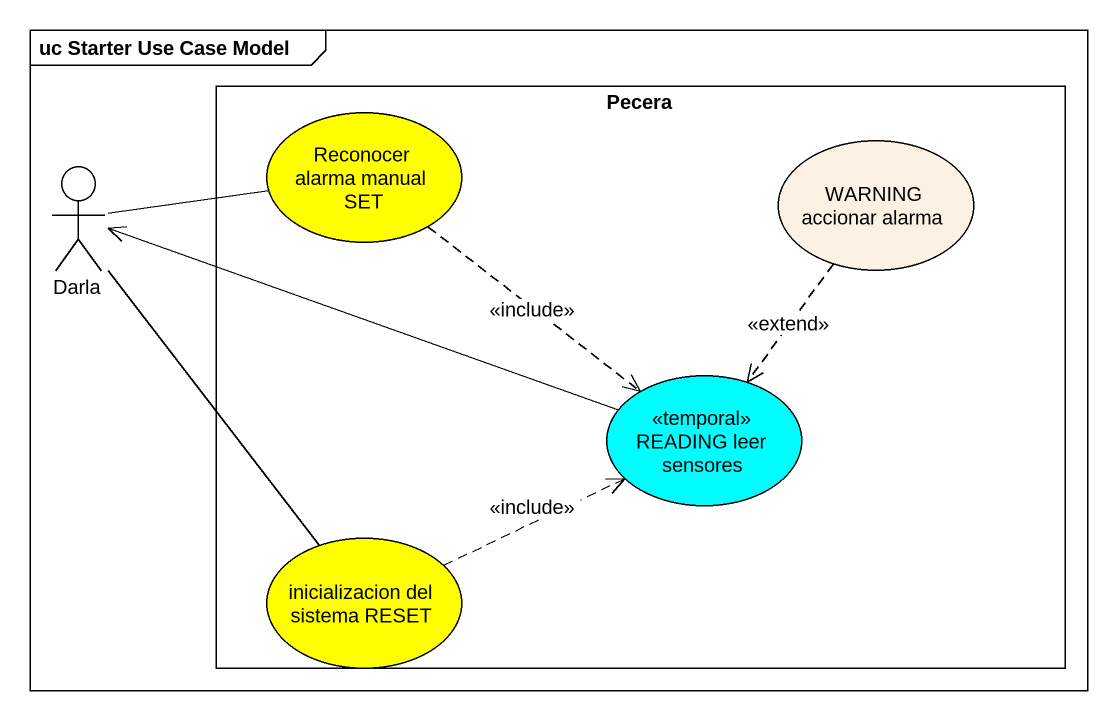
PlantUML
@startuml
mainframe uc Starter Use Case Model
rectangle Pecera {
  usecase "Reconocer alarma manual SET" as Reconocer_alarma_manual_SET #FFFF00
  usecase "WARNING accionar alarma" as WARNING_accionar_alarma
  usecase "READING leer sensores" as READING_leer_sensores <<temporal>> #00FEFE
  usecase "inicializacion del sistema RESET" as inicializacion_del_sistema #FFFF00
}
actor Darla
Darla -right- Reconocer_alarma_manual_SET
Darla <-right- READING_leer_sensores
Darla -- inicializacion_del_sistema
Reconocer_alarma_manual_SET ..> READING_leer_sensores : <<include>>
WARNING_accionar_alarma ..> READING_leer_sensores : <<extend>>
inicializacion_del_sistema .right.> READING_leer_sensores : <<include>>
@enduml
